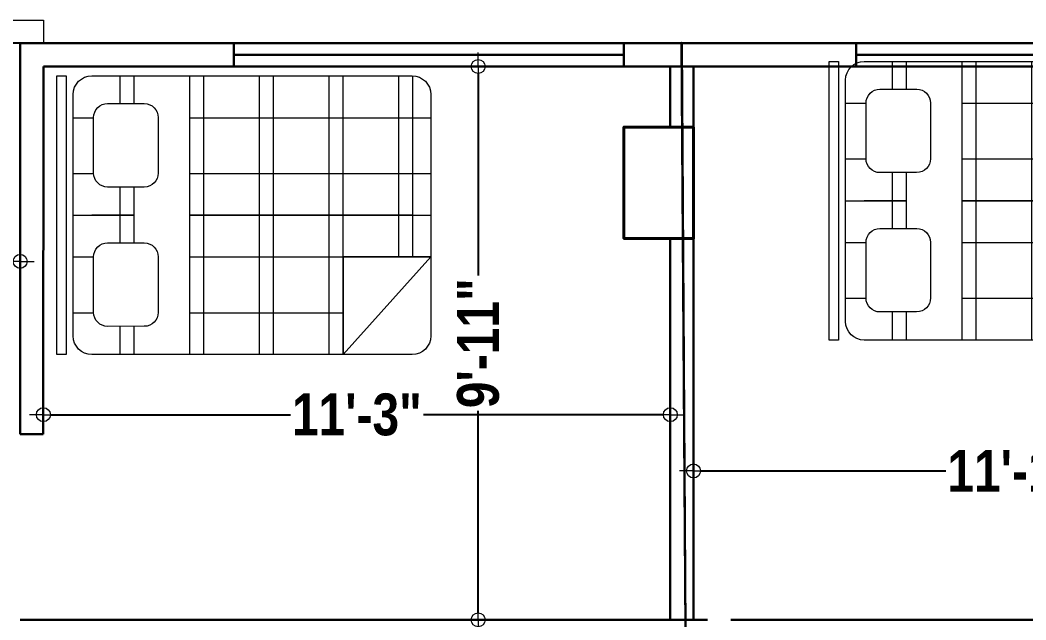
# Model space of a CAD drawing. Header units: inches. Extents: x 64086 to 138972, y -13497 to 16809.
# Drawn here: x 97097.8 to 97314.4, y -10443.5 to -10314.3 of the extents above; entities that cross this region are included whole.
import ezdxf

# ---------------------------------------------------------------- set-up
doc = ezdxf.new("R2010")
doc.units = ezdxf.units.IN
doc.header["$LTSCALE"] = 0.5
doc.header["$MEASUREMENT"] = 0
doc.header["$PDMODE"] = 2
doc.linetypes.add('DASHED', pattern=[0.75, 0.5, -0.25])
doc.layers.get('0').update_dxf_attribs({"lineweight": 13})
for name, color, linetype, lineweight in [('BEAM 2', 87, 'Continuous', 15), ('Column', 1, 'Continuous', 40), ('DIM', 5, 'Continuous', 13), ('DOOR', 30, 'Continuous', 20), ('e-tv+tel', 5, 'Continuous', 25), ('fur', 42, 'Continuous', 15), ('FURNITUER', 45, 'Continuous', 15), ('P-BASIN1', 6, 'Continuous', 15), ('WALL', 7, 'Continuous', 30), ('Wall_20', 253, 'Continuous', 20)]:
    doc.layers.add(name, color=color, linetype=linetype, lineweight=lineweight)
doc.layers.add('FURNITURE', color=157, linetype='Continuous')
doc.styles.get("Standard").update_dxf_attribs({"font": 'ARIALNB.TTF'})
doc.dimstyles.new('Column Dim', dxfattribs={"dimtxt": 9, "dimasz": 1.5, "dimexe": 13.25, "dimexo": 11, "dimgap": 1, "dimtad": 0, "dimdec": 1, "dimzin": 0, "dimdsep": 46, "dimlunit": 4, "dimtxsty": 'Standard', "dimblk": 'DIM', "dimcen": 0, "dimse1": 1, "dimse2": 1, "dimclrd": 5, "dimclre": 5, "dimclrt": 7, "dimadec": 0, "dimazin": 0, "dimtfac": 1, "dimtdec": 1, "dimtofl": 0, "dimtmove": 2, "dimatfit": 3, "dimldrblk": 'DIM', "dimfxl": 1, "dimtolj": 1, "dimtzin": 0, "dimarcsym": 0})

# ---------------------------------------------------------------- blocks, each defined once
blk = doc.blocks.new('lilklkl')
at = {"color": 23}
for p, q in [((19201.27, -4998.29), (19141.27, -4998.29)), ((19141.27, -4998.29), (19141.27, -5000.29)), ((19201.27, -5000.29), (19201.27, -4998.29)), ((19141.27, -5000.29), (19201.27, -5000.29)), ((19167.27, -5001.79), (19145.27, -5001.79)), ((19197.27, -5001.79), (19162.27, -5001.79)), ((19171.27, -5001.79), (19171.27, -5014.9)), ((19141.27, -5005.79), (19141.27, -5074.79)), ((19171.27, -5014.9), (19171.27, -5005.79)), ((19201.27, -5074.79), (19201.27, -5005.79)), ((19171.27, -5074.79), (19171.27, -5026.9)), ((19171.27, -5026.9), (19171.27, -5078.79)), ((19145.27, -5078.79), (19175.27, -5078.79)), ((19175.27, -5078.79), (19197.27, -5078.79))]:
    blk.add_line(p, q, dxfattribs=at)
at = {"color": 33}
for p, q in [((19150.27, -5001.79), (19150.27, -5006.19)), ((19162.27, -5001.79), (19162.27, -5006.19)), ((19180.27, -5001.79), (19180.27, -5006.19)), ((19192.27, -5001.79), (19192.27, -5006.19)), ((19147.23, -5011.9), (19141.27, -5011.9)), ((19171.27, -5011.9), (19165.21, -5011.9)), ((19177.23, -5011.9), (19171.27, -5011.9)), ((19201.27, -5011.9), (19195.21, -5011.9)), ((19147.24, -5014.9), (19141.27, -5014.9)), ((19171.27, -5014.9), (19165.2, -5014.9)), ((19177.24, -5014.9), (19171.27, -5014.9)), ((19201.27, -5014.9), (19195.2, -5014.9)), ((19171.27, -5026.9), (19141.27, -5026.9)), ((19150.27, -5026.9), (19150.27, -5078.79)), ((19162.27, -5026.9), (19162.27, -5078.79)), ((19201.27, -5026.9), (19171.27, -5026.9)), ((19180.27, -5026.9), (19180.27, -5078.79)), ((19192.27, -5026.9), (19192.27, -5059.9)), ((19171.27, -5029.9), (19141.27, -5029.9)), ((19201.27, -5029.9), (19171.27, -5029.9)), ((19171.27, -5041.9), (19141.27, -5041.9)), ((19201.27, -5041.9), (19171.27, -5041.9)), ((19171.27, -5044.9), (19141.27, -5044.9)), ((19201.27, -5044.9), (19171.27, -5044.9)), ((19171.27, -5056.9), (19141.27, -5056.9)), ((19201.27, -5056.9), (19171.27, -5056.9)), ((19171.27, -5059.9), (19141.27, -5059.9)), ((19201.27, -5059.9), (19171.27, -5059.9)), ((19171.27, -5071.9), (19141.27, -5071.9)), ((19180.27, -5071.9), (19171.27, -5071.9)), ((19171.27, -5074.9), (19141.27, -5074.9)), ((19180.27, -5074.9), (19171.27, -5074.9))]:
    blk.add_line(p, q, dxfattribs=at)
at = {"color": 40}
for p, q in [((19162.21, -5006.19), (19150.23, -5006.19)), ((19192.21, -5006.19), (19180.23, -5006.19)), ((19147.23, -5009.2), (19147.24, -5017.1)), ((19165.2, -5017.09), (19165.21, -5009.2)), ((19177.23, -5009.2), (19177.24, -5017.1)), ((19195.2, -5017.09), (19195.21, -5009.2)), ((19150.24, -5020.09), (19162.2, -5020.09)), ((19180.24, -5020.09), (19192.2, -5020.09))]:
    blk.add_line(p, q, dxfattribs=at)
at = {"color": 23}
for centre, start, end in [((19145.27, -5005.79), 90, 180), ((19197.27, -5005.79), 0, 90), ((19145.27, -5074.79), 180, 270), ((19197.27, -5074.79), 270, 0)]:
    blk.add_arc(centre, 4, start, end, dxfattribs=at)
at = {"color": 40}
for centre, start, end in [((19150.23, -5009.19), 90, 180.1414), ((19162.21, -5009.19), 359.8975, 90), ((19180.23, -5009.19), 90, 180.1414), ((19192.21, -5009.19), 359.8975, 90), ((19150.24, -5017.09), 180.1414, 270), ((19162.2, -5017.09), 270, 359.8975), ((19180.24, -5017.09), 180.1414, 270), ((19192.2, -5017.09), 270, 359.8975)]:
    blk.add_arc(centre, 3, start, end, dxfattribs=at)
at = {"layer": 'DOOR'}
for p, q in [((19201.27, -5059.9), (19180.27, -5078.79)), ((19180.27, -5078.79), (19180.27, -5059.9)), ((19180.27, -5059.9), (19201.27, -5059.9))]:
    blk.add_line(p, q, dxfattribs=at)
blk = doc.blocks.new('A$C32C23EB6')
at = {"layer": 'fur'}
blk.add_blockref('lilklkl', (-19141.27, 5078.79), dxfattribs=at)
blk = doc.blocks.new('DIM')
at = {"layer": 'DIM'}
for q in [(0, 2), (-2, 0), (0, -2), (2, 0)]:
    blk.add_line((0, 0), q, dxfattribs=at)
blk.add_circle((0, 0), 1, dxfattribs=at)
blk = doc.blocks.new('*D596')
at = {"layer": 'Defpoints', "color": 0, "lineweight": 30, "ltscale": 15, "transparency": 16777216}
for p in [(97049.82, -10361.92), (97097.82, -10361.92), (97097.82, -10366.3)]:
    blk.add_point(p, dxfattribs=at)
at = {"layer": 'WALL', "color": 5, "lineweight": -2, "ltscale": 15, "transparency": 16777216}
for p, q in [((97051.32, -10366.3), (97069.05, -10366.3)), ((97096.32, -10366.3), (97078.6, -10366.3))]:
    blk.add_line(p, q, dxfattribs=at)
at = {"layer": 'WALL', "color": 5, "lineweight": -2, "ltscale": 15, "transparency": 16777216, "xscale": 1.5, "yscale": 1.5, "zscale": 1.5, "rotation": 180}
blk.add_blockref('DIM', (97049.82, -10366.3), dxfattribs=at)
at = {"layer": 'WALL', "color": 5, "lineweight": -2, "ltscale": 15, "transparency": 16777216, "xscale": 1.5, "yscale": 1.5, "zscale": 1.5}
blk.add_blockref('DIM', (97097.82, -10366.3), dxfattribs=at)
at = {"layer": 'WALL', "color": 7, "lineweight": 30, "ltscale": 15, "transparency": 16777216, "insert": (97073.82, -10366.3), "char_height": 9, "attachment_point": 5}
blk.add_mtext("\\A1;4'", dxfattribs=at)
blk = doc.blocks.new('*D597')
at = {"layer": 'Defpoints', "color": 0, "lineweight": 30, "ltscale": 15, "transparency": 16777216}
for p in [(97102.83, -10380.26), (97237.82, -10380.33), (97102.83, -10399.31)]:
    blk.add_point(p, dxfattribs=at)
at = {"layer": 'WALL', "color": 5, "lineweight": -2, "ltscale": 15, "transparency": 16777216}
for p, q in [((97104.33, -10399.31), (97156.01, -10399.31)), ((97236.32, -10399.31), (97184.65, -10399.31))]:
    blk.add_line(p, q, dxfattribs=at)
at = {"layer": 'WALL', "color": 5, "lineweight": -2, "ltscale": 15, "transparency": 16777216, "xscale": 1.5, "yscale": 1.5, "zscale": 1.5, "rotation": 180}
blk.add_blockref('DIM', (97102.83, -10399.31), dxfattribs=at)
at = {"layer": 'WALL', "color": 5, "lineweight": -2, "ltscale": 15, "transparency": 16777216, "xscale": 1.5, "yscale": 1.5, "zscale": 1.5}
blk.add_blockref('DIM', (97237.82, -10399.31), dxfattribs=at)
at = {"layer": 'WALL', "color": 7, "lineweight": 30, "ltscale": 15, "transparency": 16777216, "insert": (97170.33, -10399.31), "char_height": 9, "attachment_point": 5}
blk.add_mtext('\\A1;11\'-3"', dxfattribs=at)
blk = doc.blocks.new('*D598')
at = {"layer": 'Defpoints', "color": 0, "lineweight": 30, "ltscale": 15, "transparency": 16777216}
for p in [(97205.71, -10324.34), (97196.46, -10443.5), (97205.71, -10443.5)]:
    blk.add_point(p, dxfattribs=at)
at = {"layer": 'WALL', "color": 5, "lineweight": -2, "ltscale": 15, "transparency": 16777216}
for p, q in [((97196.46, -10325.84), (97196.46, -10369.35)), ((97196.46, -10442), (97196.46, -10398.49))]:
    blk.add_line(p, q, dxfattribs=at)
at = {"layer": 'WALL', "color": 5, "lineweight": -2, "ltscale": 15, "transparency": 16777216, "xscale": 1.5, "yscale": 1.5, "zscale": 1.5}
for p, rotation in [((97196.46, -10324.34), 90), ((97196.46, -10443.5), 270)]:
    blk.add_blockref('DIM', p, dxfattribs=dict(at, rotation=rotation))
at = {"layer": 'WALL', "color": 7, "lineweight": 30, "ltscale": 15, "transparency": 16777216, "insert": (97196.46, -10383.92), "char_height": 9, "attachment_point": 5, "rotation": 90}
blk.add_mtext('\\A1;9\'-11"', dxfattribs=at)
blk = doc.blocks.new('*D608')
at = {"layer": 'Defpoints', "color": 0, "lineweight": 30, "ltscale": 15, "transparency": 16777216}
for p in [(97242.82, -10389.33), (97385.82, -10389.33), (97242.82, -10411.42)]:
    blk.add_point(p, dxfattribs=at)
at = {"layer": 'WALL', "color": 5, "lineweight": -2, "ltscale": 15, "transparency": 16777216}
for p, q in [((97244.32, -10411.42), (97297.13, -10411.42)), ((97384.32, -10411.42), (97331.51, -10411.42))]:
    blk.add_line(p, q, dxfattribs=at)
at = {"layer": 'WALL', "color": 5, "lineweight": -2, "ltscale": 15, "transparency": 16777216, "xscale": 1.5, "yscale": 1.5, "zscale": 1.5, "rotation": 180}
blk.add_blockref('DIM', (97242.82, -10411.42), dxfattribs=at)
at = {"layer": 'WALL', "color": 5, "lineweight": -2, "ltscale": 15, "transparency": 16777216, "xscale": 1.5, "yscale": 1.5, "zscale": 1.5}
blk.add_blockref('DIM', (97385.82, -10411.42), dxfattribs=at)
at = {"layer": 'WALL', "color": 7, "lineweight": 30, "ltscale": 15, "transparency": 16777216, "insert": (97314.32, -10411.42), "char_height": 9, "attachment_point": 5}
blk.add_mtext('\\A1;11\'-11"', dxfattribs=at)

msp = doc.modelspace()

# ---------------------------------------------------------------- linework, layer by layer
at = {"layer": 'BEAM 2', "linetype": 'DASHED', "ltscale": 9}
for p, q in [((97795.83, -10319.34), (96729.83, -10319.34)), ((96775.83, -10319.34), (97795.83, -10319.34))]:
    msp.add_line(p, q, dxfattribs=at)
at = {"layer": 'Column'}
msp.add_lwpolyline([(97242.82, -10337.36), (97227.82, -10337.36), (97227.82, -10361.36), (97242.82, -10361.36)], close=True, dxfattribs=at)
msp.add_lwpolyline([(97242.82, -10337.36), (97227.82, -10337.36), (97227.82, -10361.36), (97242.82, -10361.36)], close=True, dxfattribs=at)
at = {"layer": 'e-tv+tel', "lineweight": 30}
for p, q in [((97277.82, -10319.34), (97361.82, -10319.34)), ((97143.82, -10321.84), (97227.82, -10321.84)), ((97277.82, -10321.84), (97361.82, -10321.84)), ((97277.82, -10324.34), (97361.82, -10324.34))]:
    msp.add_line(p, q, dxfattribs=at)
msp.add_lwpolyline([(97143.82, -10324.34), (97227.82, -10324.34), (97227.82, -10319.34), (97143.82, -10319.34)], close=True, dxfattribs=at)
at = {"layer": 'FURNITUER', "lineweight": 30, "ltscale": 15}
for p, q in [((97237.82, -10337.36), (97237.82, -10324.34)), ((97242.82, -10337.36), (97242.82, -10324.34))]:
    msp.add_line(p, q, dxfattribs=at)
for points in [[(96729.83, -10319.34), (97240.26, -10319.2), (97241.11, -10445.59), (97313.92, -10446.26), (97313.08, -10617.25), (97240.02, -10616.71), (97240.02, -10570.77), (96968.07, -10570.77), (96968.07, -10569.88), (96821.37, -10569.88), (96821.37, -10564.2), (96729.83, -10564.18), (96729.86, -10319.34)], [(97230.19, -10319.34), (97831.83, -10319.34), (97831.84, -10566), (97831.84, -10568.55), (97625.31, -10568.55), (97625.31, -10552.05), (97427.85, -10552.05), (97427.85, -10616.72), (97424.82, -10616.72), (97313.08, -10617.25), (97313.92, -10446.26), (97241.11, -10445.59), (97240.27, -10319.2)]]:
    msp.add_lwpolyline(points, dxfattribs=at)
at = {"layer": 'P-BASIN1', "lineweight": 40}
msp.add_lwpolyline([(97242.82, -10337.36), (97227.82, -10337.36), (97227.82, -10361.36), (97242.82, -10361.36)], close=True, dxfattribs=at)
at = {"layer": 'WALL', "color": 0, "ltscale": 3}
for p, q in [((97097.82, -10319.34), (97146.82, -10319.34)), ((97097.82, -10319.34), (97097.82, -10390.5)), ((97227.82, -10319.34), (97286.82, -10319.34)), ((97277.82, -10324.34), (97277.82, -10319.34)), ((97102.86, -10324.34), (97102.82, -10403.5)), ((97102.86, -10324.34), (97146.82, -10324.34)), ((97227.82, -10324.34), (97245.82, -10324.34)), ((97245.82, -10324.34), (97286.82, -10324.34)), ((97097.82, -10384.5), (97097.82, -10390.5)), ((97097.82, -10395.5), (97097.82, -10403.5)), ((97097.82, -10403.5), (97102.82, -10403.5)), ((97097.82, -10443.5), (97245.82, -10443.5)), ((97250.83, -10443.5), (97447.82, -10443.5))]:
    msp.add_line(p, q, dxfattribs=at)
at = {"layer": 'WALL'}
for p, q in [((97143.82, -10324.34), (97143.82, -10319.34)), ((97227.82, -10324.34), (97227.82, -10319.34))]:
    msp.add_line(p, q, dxfattribs=at)
at = {"layer": 'WALL', "lineweight": 30, "ltscale": 15}
for p, q in [((97237.82, -10361.36), (97237.82, -10443.5)), ((97242.82, -10361.36), (97242.82, -10443.5)), ((97097.82, -10390.5), (97097.82, -10395.5))]:
    msp.add_line(p, q, dxfattribs=at)
at = {"layer": 'Wall_20'}
msp.add_lwpolyline([(97079.82, -10319.34), (97074.82, -10319.34), (97074.82, -10314.34), (97097.87, -10314.34), (97102.87, -10314.34), (97102.87, -10319.34)], dxfattribs=at)

# ---------------------------------------------------------------- block references
at = {"layer": 'FURNITURE', "xscale": -1, "rotation": 90}
for p in [(97352.55, -10323.25), (97186.25, -10326.35)]:
    msp.add_blockref('A$C32C23EB6', p, dxfattribs=at)

# ---------------------------------------------------------------- dimensions: what is measured, and where the dimension line sits
at = {"layer": 'WALL', "lineweight": 30, "ltscale": 15}
dim = msp.add_linear_dim(base=(97196.46, -10443.5), p1=(97205.71, -10324.34), p2=(97205.71, -10443.5), angle=90, dimstyle='Column Dim', override={"dimfxl": 4}, dxfattribs=at)
dim.commit()
dim.dimension.update_dxf_attribs({"geometry": '*D598', "text_midpoint": (97196.46, -10383.92)})
for base, p1, p2, picture, middle in [((97097.82, -10366.3), (97049.82, -10361.92), (97097.82, -10361.92), '*D596', (97073.82, -10366.3)), ((97102.83, -10399.31), (97237.82, -10380.33), (97102.83, -10380.26), '*D597', (97170.33, -10399.31)), ((97242.82, -10411.42), (97385.82, -10389.33), (97242.82, -10389.33), '*D608', (97314.32, -10411.42))]:
    dim = msp.add_linear_dim(base=base, p1=p1, p2=p2, dimstyle='Column Dim', override={"dimfxl": 4}, dxfattribs=at)
    dim.commit()
    dim.dimension.update_dxf_attribs({"geometry": picture, "text_midpoint": middle})

doc.saveas('drawing.dxf')
